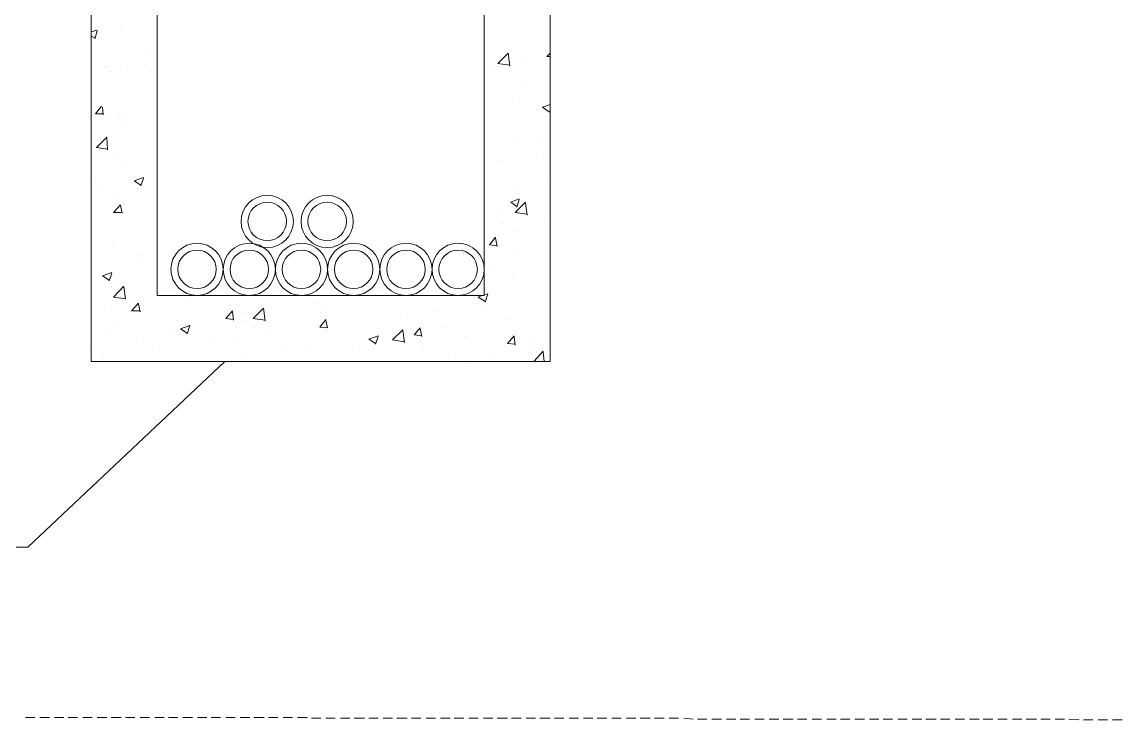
# Model space of a CAD drawing. Header units: inches. Extents: x 5 to 1823, y 18 to 726.
# Drawn here: x 269.95 to 298.8, y 104.94 to 123.25 of the extents above; entities that cross this region are included whole.
import ezdxf

# ---------------------------------------------------------------- set-up
doc = ezdxf.new("R2010")
doc.units = ezdxf.units.IN
doc.header["$MEASUREMENT"] = 0
doc.layers.add('PDF2_0', color=7, linetype='Continuous')
doc.layers.add('PDF2_TIGRECAD', color=6, linetype='Continuous')

msp = doc.modelspace()

# ---------------------------------------------------------------- linework, layer by layer
at = {"layer": 'PDF2_0', "lineweight": 5}
for points in [[(283.801, 129.817), (283.801, 114.348), (271.766, 114.348), (271.766, 129.817), (271.766, 114.348)], [(273.495, 129.817), (273.495, 116.077), (282.072, 116.077), (282.072, 129.817), (281.803, 129.817)], [(271.766, 122.992), (271.924, 123.037)], [(271.856, 122.812), (271.924, 123.015)], [(272.552, 123.172), (272.552, 123.172)], [(271.766, 122.88), (271.856, 122.835)], [(273.271, 122.453), (273.271, 122.453)], [(282.746, 122.116), (282.431, 122.161), (282.701, 122.431), (282.746, 122.094)], [(283.801, 122.341), (283.711, 122.341), (283.801, 122.431)], [(272.171, 122.072), (272.171, 122.072)], [(273.159, 122.072), (273.159, 122.072)], [(282.431, 122.072), (282.431, 122.072)], [(282.566, 122.318), (282.566, 122.318)], [(283.037, 122.318), (283.037, 122.318)], [(272.305, 121.959), (272.305, 121.959)], [(272.53, 122.027), (272.53, 122.027)], [(282.207, 122.027), (282.207, 122.027)], [(283.172, 121.622), (283.172, 121.622)], [(282.992, 121.196), (282.992, 121.196)], [(272.081, 120.837), (271.879, 120.837), (272.036, 121.039)], [(272.081, 120.814), (272.058, 121.016)], [(283.464, 120.971), (283.464, 120.971)], [(283.756, 120.904), (283.599, 121.016), (283.801, 121.084)], [(283.778, 120.882), (283.801, 120.949)], [(272.26, 120.724), (272.26, 120.724)], [(272.485, 120.882), (272.485, 120.882)], [(272.597, 120.724), (272.597, 120.724)], [(272.552, 120.59), (272.552, 120.59)], [(272.193, 119.916), (271.901, 119.961), (272.171, 120.23)], [(272.193, 119.894), (272.171, 120.208)], [(282.948, 120.051), (282.948, 120.051)], [(283.576, 120.253), (283.576, 120.253)], [(272.44, 119.737), (272.44, 119.737)], [(272.642, 119.534), (272.642, 119.534)], [(282.566, 119.602), (282.566, 119.602)], [(283.442, 119.714), (283.442, 119.714)], [(273.069, 118.973), (272.889, 119.085), (273.136, 119.175)], [(273.069, 118.951), (273.136, 119.153)], [(271.879, 119.041), (271.879, 119.041)], [(271.924, 118.951), (271.924, 118.951)], [(282.903, 118.906), (282.903, 118.906)], [(283.733, 119.063), (283.733, 119.063)], [(272.395, 118.614), (272.395, 118.614)], [(282.925, 118.412), (282.768, 118.524), (282.992, 118.614)], [(282.925, 118.389), (282.992, 118.591)], [(272.552, 118.255), (272.35, 118.255), (272.53, 118.457)], [(272.575, 118.232), (272.53, 118.434)], [(272.642, 118.502), (272.642, 118.502)], [(282.521, 118.367), (282.521, 118.367)], [(283.195, 118.21), (282.88, 118.255), (283.15, 118.524)], [(282.925, 118.502), (282.925, 118.502)], [(283.195, 118.187), (283.15, 118.502)], [(283.644, 118.03), (283.644, 118.03)], [(282.566, 117.963), (282.566, 117.963)], [(282.88, 117.761), (282.88, 117.761)], [(272.35, 117.469), (272.35, 117.469)], [(282.409, 117.379), (282.207, 117.402), (282.364, 117.604)], [(282.409, 117.357), (282.364, 117.581)], [(282.925, 117.177), (282.925, 117.177)], [(273.001, 117.11), (273.001, 117.11)], [(273.069, 117.132), (273.069, 117.132)], [(272.238, 116.481), (272.058, 116.593), (272.305, 116.683)], [(272.238, 116.459), (272.305, 116.661)], [(282.229, 116.75), (282.229, 116.75)], [(282.835, 116.616), (282.835, 116.616)], [(272.305, 116.324), (272.305, 116.324)], [(272.62, 116.301), (272.665, 115.987), (272.35, 116.032), (272.62, 116.324)], [(272.552, 116.256), (272.552, 116.256)], [(274.259, 116.054), (274.259, 116.054)], [(282.094, 115.92), (281.915, 116.032), (282.005, 116.077)], [(282.072, 116.099), (282.162, 116.122), (282.094, 115.897)], [(272.103, 115.763), (272.103, 115.763)], [(273.046, 115.673), (272.822, 115.673), (273.001, 115.875)], [(272.979, 115.875), (272.979, 115.875)], [(273.046, 115.65), (273.001, 115.852)], [(276.324, 115.426), (276.01, 115.471), (276.279, 115.74), (276.324, 115.403)], [(277.559, 115.897), (277.559, 115.897)], [(277.873, 115.74), (277.873, 115.74)], [(282.027, 115.83), (282.027, 115.83)], [(274.034, 115.426), (274.034, 115.426)], [(275.494, 115.448), (275.291, 115.471), (275.471, 115.673)], [(275.494, 115.426), (275.471, 115.65)], [(275.763, 115.628), (275.763, 115.628)], [(277.918, 115.426), (277.963, 115.224), (277.761, 115.246), (277.918, 115.448)], [(279.872, 115.538), (279.872, 115.538)], [(280.725, 115.673), (280.725, 115.673)], [(282.79, 115.471), (282.79, 115.471)], [(272.26, 115.179), (272.26, 115.179)], [(272.395, 115.381), (272.395, 115.381)], [(274.281, 115.089), (274.102, 115.201), (274.348, 115.291), (274.281, 115.067)], [(274.236, 115.313), (274.236, 115.313)], [(275.853, 115.381), (275.853, 115.381)], [(276.077, 115.224), (276.077, 115.224)], [(277.694, 115.269), (277.694, 115.269)], [(277.896, 115.156), (277.896, 115.156)], [(279.984, 114.864), (279.67, 114.909), (279.939, 115.179)], [(279.984, 114.842), (279.939, 115.156)], [(280.433, 115.022), (280.231, 115.044), (280.388, 115.224)], [(280.433, 114.999), (280.388, 115.201)], [(280.994, 115.224), (280.994, 115.224)], [(273.136, 114.932), (273.136, 114.932)], [(273.855, 115.044), (273.855, 115.044)], [(274.955, 114.842), (274.955, 114.842)], [(275.538, 114.977), (275.538, 114.977)], [(276.392, 115.089), (276.392, 115.089)], [(279.221, 114.82), (279.041, 114.932), (279.288, 115.022)], [(279.221, 114.797), (279.288, 114.999)], [(279.265, 114.999), (279.265, 114.999)], [(279.737, 115.067), (279.737, 115.067)], [(281.556, 114.999), (281.556, 114.999)], [(282.88, 114.797), (282.678, 114.82), (282.858, 115.022)], [(282.88, 114.775), (282.858, 114.999)], [(283.397, 114.909), (283.397, 114.909)], [(271.856, 114.707), (271.856, 114.707)], [(273.361, 114.685), (273.361, 114.685)], [(276.796, 114.775), (276.796, 114.775)], [(277.514, 114.752), (277.514, 114.752)], [(278.614, 114.685), (278.614, 114.685)], [(280.455, 114.617), (280.455, 114.617)], [(283.284, 114.775), (283.284, 114.775)], [(283.374, 114.348), (283.621, 114.617)], [(283.644, 114.348), (283.621, 114.595)], [(283.733, 114.707), (283.733, 114.707)], [(272.058, 114.528), (272.058, 114.528)], [(275.718, 114.505), (275.718, 114.505)], [(281.129, 114.483), (281.129, 114.483)], [(281.735, 114.37), (281.735, 114.37)], [(282.296, 114.528), (282.296, 114.528)], [(270.285, 105.008), (270.038, 105.008)], [(270.666, 105.008), (270.419, 105.008)], [(271.048, 105.008), (270.801, 105.008)], [(271.407, 105.008), (271.16, 105.008)], [(271.789, 105.008), (271.542, 105.008)], [(272.171, 105.008), (271.924, 105.008)], [(272.552, 105.008), (272.283, 105.008)], [(272.912, 105.008), (272.665, 105.008)], [(273.293, 105.008), (273.046, 105.008)], [(273.675, 105.008), (273.428, 105.008)], [(274.034, 105.008), (273.787, 105.008)], [(274.416, 105.008), (274.169, 105.008)], [(274.798, 105.008), (274.551, 105.008)], [(275.157, 105.008), (274.91, 105.008)], [(275.538, 105.008), (275.291, 105.008)], [(275.92, 105.008), (275.673, 105.008)], [(276.302, 105.008), (276.032, 105.008)], [(276.661, 105.008), (276.414, 105.008)], [(277.043, 105.008), (276.796, 105.008)], [(277.424, 105.008), (277.177, 105.008)], [(277.784, 104.986), (277.537, 104.986)], [(278.165, 104.986), (277.918, 104.986)], [(278.547, 104.986), (278.3, 104.986)], [(278.929, 104.986), (278.659, 104.986)], [(279.288, 104.986), (279.041, 104.986)], [(279.67, 104.986), (279.423, 104.986)], [(280.051, 104.986), (279.782, 104.986)], [(280.411, 104.986), (280.164, 104.986)], [(280.792, 104.986), (280.545, 104.986)], [(281.174, 104.986), (280.927, 104.986)], [(281.533, 104.986), (281.286, 104.986)], [(281.915, 104.986), (281.668, 104.986)], [(282.296, 104.986), (282.05, 104.986)], [(282.678, 104.986), (282.409, 104.986)], [(283.037, 104.986), (282.79, 104.986)], [(283.419, 104.986), (283.172, 104.986)], [(283.801, 104.986), (283.531, 104.986)], [(284.16, 104.986), (283.913, 104.986)], [(284.542, 104.986), (284.295, 104.986)], [(284.923, 104.986), (284.676, 104.986)], [(285.283, 104.986), (285.036, 104.986)], [(285.664, 104.986), (285.417, 104.986)], [(286.046, 104.986), (285.799, 104.986)], [(286.428, 104.986), (286.158, 104.986)], [(286.787, 104.986), (286.54, 104.986)], [(287.169, 104.986), (286.922, 104.986)], [(287.55, 104.963), (287.303, 104.986)], [(287.909, 104.963), (287.663, 104.963)], [(288.291, 104.963), (288.044, 104.963)], [(288.673, 104.963), (288.426, 104.963)], [(289.032, 104.963), (288.785, 104.963)], [(289.414, 104.963), (289.167, 104.963)], [(289.795, 104.963), (289.548, 104.963)], [(290.177, 104.963), (289.908, 104.963)], [(290.536, 104.963), (290.289, 104.963)], [(290.918, 104.963), (290.671, 104.963)], [(291.3, 104.963), (291.053, 104.963)], [(291.659, 104.963), (291.412, 104.963)], [(292.041, 104.963), (291.794, 104.963)], [(292.422, 104.963), (292.175, 104.963)], [(292.782, 104.963), (292.535, 104.963)], [(293.163, 104.963), (292.916, 104.963)], [(293.545, 104.963), (293.298, 104.963)], [(293.927, 104.963), (293.657, 104.963)], [(294.286, 104.963), (294.039, 104.963)], [(294.668, 104.963), (294.421, 104.963)], [(295.049, 104.963), (294.802, 104.963)], [(295.408, 104.963), (295.161, 104.963)], [(295.79, 104.963), (295.543, 104.963)], [(296.172, 104.963), (295.925, 104.963)], [(296.554, 104.963), (296.284, 104.963)], [(296.913, 104.963), (296.666, 104.963)], [(297.294, 104.963), (297.047, 104.963)], [(297.676, 104.941), (297.407, 104.963)], [(298.035, 104.941), (297.788, 104.941)], [(298.417, 104.941), (298.17, 104.941)], [(298.799, 104.941), (298.552, 104.941)]]:
    msp.add_lwpolyline(points, dxfattribs=at)
for centre, radius in [((276.38, 118.019), 0.685), ((277.952, 118.019), 0.685), ((276.38, 118.019), 0.505), ((277.952, 118.019), 0.505), ((274.539, 116.762), 0.685), ((275.909, 116.762), 0.685), ((277.278, 116.762), 0.685), ((278.648, 116.762), 0.685), ((280.018, 116.762), 0.685), ((281.387, 116.762), 0.685), ((274.539, 116.762), 0.505), ((275.909, 116.762), 0.505), ((277.278, 116.762), 0.505), ((278.648, 116.762), 0.505), ((280.018, 116.762), 0.505), ((281.387, 116.762), 0.505)]:
    msp.add_circle(centre, radius, dxfattribs=at)
at = {"layer": 'PDF2_TIGRECAD', "lineweight": 5}
msp.add_lwpolyline([(275.269, 114.348), (270.105, 109.476), (250.909, 109.476)], dxfattribs=at)

doc.saveas('drawing.dxf')
